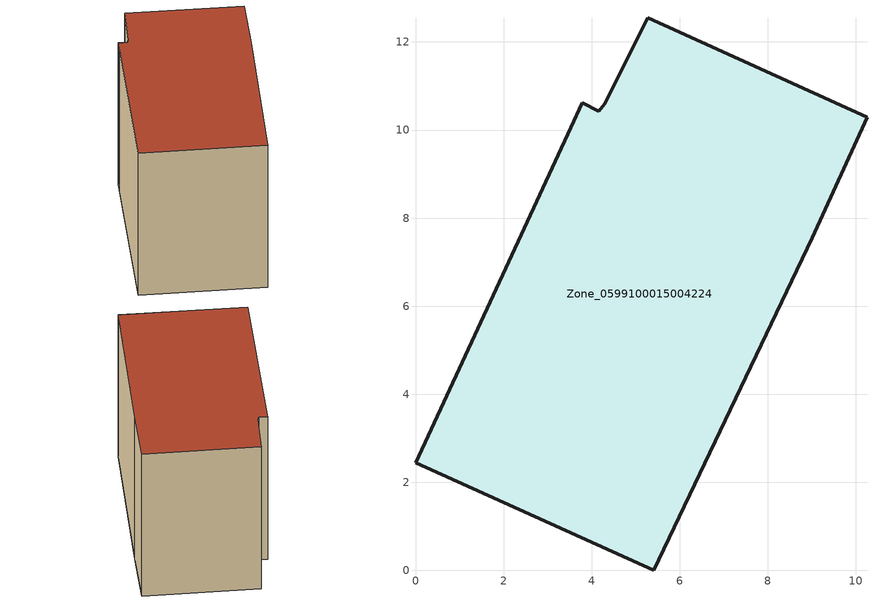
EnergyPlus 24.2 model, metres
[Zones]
Zone_0599100015004224
 floor ground (C_G): 4.3,10.6 5.27,12.55 10.25,10.29 9.01,7.55 5.41,0 0,2.45 3.52,10.05 3.79,10.62 4.16,10.43 z0.75
 wall outside (C_F): 5.41,0 9.01,7.55 10.25,10.29 5.27,12.55 4.3,10.6 4.16,10.43 3.79,10.62 3.52,10.05 0,2.45 5.41,0 z0.75:8.54
 roof outside (C_R): 5.27,12.55 4.3,10.6 4.16,10.43 3.79,10.62 3.52,10.05 0,2.45 5.41,0 9.01,7.55 10.25,10.29 z8.54
[BUILDING]
Pand.0599100015004224: North Axis=0; Terrain=City; Loads Convergence Tolerance Value=0.04; Temperature Convergence Tolerance Value=0.4; Solar Distribution=FullExterior; Maximum Number of Warmup Days=25; Minimum Number of Warmup Days=1
[Site:Location]
Rotterdam.The.Hague.AP_ZH_NLD Design_Conditions: Latitude=51.96; Longitude=4.45; Time Zone=1; Elevation=-4.5
[SITE:GROUNDTEMPERATURE:BUILDINGSURFACE]
18, 18, 18, 18, 18, 18, 18, 18, 18, 18, 18, 18
[MATERIAL] Thermal Absorptance=0.9; Solar Absorptance=0.7; Visible Absorptance=0.7
Name | Roughness | Thickness | Conductivity | Density | Specific Heat
G.TI.1965-1974 | MediumSmooth | 0.15 | 0.882353 | 540 | 1210
F.TI.1965-1974 | Rough | 0.3 | 0.697674 | 1920 | 840
R.TI.1965-1974 | MediumRough | 0.2 | 0.232558 | 1500 | 1000
[CONSTRUCTION]
C_G: G.TI.1965-1974
C_F: F.TI.1965-1974
C_R: R.TI.1965-1974
[ZONE]
Zone_0599100015004224: Type=1; Multiplier=1; Ceiling Height=Autocalculate; Volume=Autocalculate; Floor Area=autocalculate; Part of Total Floor Area=Yes
[ZONEINFILTRATION:DESIGNFLOWRATE]
Infil_Zone_0599100015004224: Zone or ZoneList or Space or SpaceList=Zone_0599100015004224; Schedule=AlwaysOn; Design Flow Rate Calculation Method=Flow/Area; Flow Rate per Floor Area=0.003; Constant Term Coefficient=1; Temperature Term Coefficient=0; Velocity Term Coefficient=0; Velocity Squared Term Coefficient=0
[HVACTEMPLATE:ZONE:IDEALLOADSAIRSYSTEM]
Zone_0599100015004224: Maximum Heating Supply Air Temperature=50; Minimum Cooling Supply Air Temperature=13; Maximum Heating Supply Air Humidity Ratio=0.0156; Minimum Cooling Supply Air Humidity Ratio=0.0077; Heating Limit=NoLimit; Cooling Limit=NoLimit; Dehumidification Control Type=ConstantSensibleHeatRatio; Cooling Sensible Heat Ratio=0.7; Dehumidification Setpoint=60; Humidification Control Type=None; Humidification Setpoint=30; Outdoor Air Method=None; Outdoor Air Flow Rate per Person=0.00944; Outdoor Air Flow Rate per Zone Floor Area=0; Outdoor Air Flow Rate per Zone=0; Demand Controlled Ventilation Type=None; Outdoor Air Economizer Type=NoEconomizer; Heat Recovery Type=None; Sensible Heat Recovery Effectiveness=0.7; Latent Heat Recovery Effectiveness=0.65
[ZONECONTROL:THERMOSTAT]
ThermostatControl_Zone_0599100015004224: Zone or ZoneList=Zone_0599100015004224; Control Type Schedule=DualSetpointControlType; Control 1=Thermostat_Zone_0599100015004224; Temperature Difference Between Cutout And Setpoint=0
[THERMOSTATSETPOINT:DUALSETPOINT]
Thermostat_Zone_0599100015004224: Heating Setpoint Temperature Schedule=HeatingSetpoint_Zone_0599100015004224; Cooling Setpoint Temperature Schedule=CoolingSetpoint_Zone_0599100015004224
[SCHEDULE:COMPACT]
HeatingSetpoint_Zone_0599100015004224: Through: 12/31, For: AllDays, Until: 24:00, 21
CoolingSetpoint_Zone_0599100015004224: Through: 12/31, For: AllDays, Until: 24:00, 24
DualSetpointControlType: Through: 12/31, For: AllDays, Until: 24:00, 4
AlwaysOn: Through: 12/31, For: AllDays, Until: 24:00, 1
